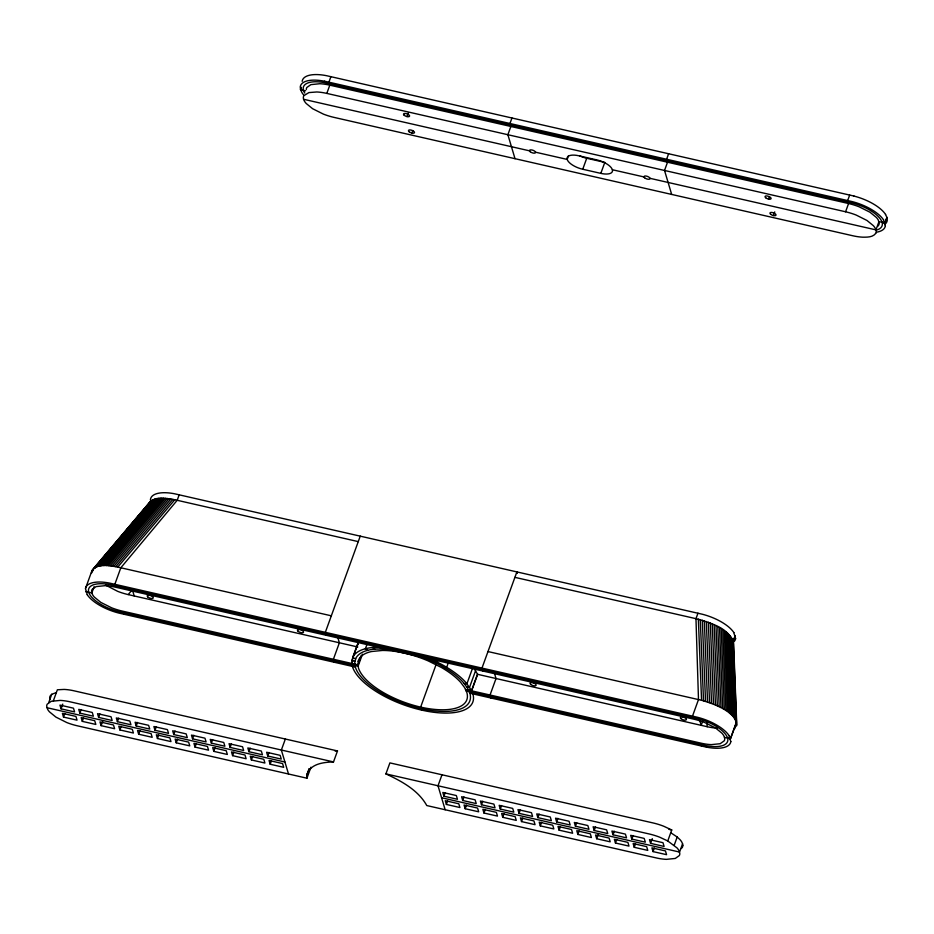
<?xml version="1.0" encoding="UTF-8"?>
<svg xmlns="http://www.w3.org/2000/svg" width="934" height="934" viewBox="0 0 934 934"><rect width="100%" height="100%" fill="white"/><g stroke="black" fill="none" stroke-linecap="round" stroke-linejoin="round"><path stroke-width="1.4" d="M85.519 588.805L87.259 594.654M91.462 573.231C93.972 562.268 109.652 565.677 117.766 567.078L331.337 615.81M150.502 500.414L150.537 499.492M514.914 577.352L698.352 619.219C711.486 623.282 731.567 628.932 733.388 644.799M730.773 741.503L729.034 735.653M735.548 638.447L733.809 632.587M734.614 728.789C742.927 713.179 712.338 703.442 701.562 700.29L487.992 651.558M885.269 225.806L883.517 219.945M53.378 700.78L57.371 689.782L64.166 689.42A31.289 12.819 19.9 0 1 74.16 690.845L337.501 750.936L333.508 761.922L70.167 701.831A31.289 12.819 19.9 0 0 60.185 700.407L51.23 701.317L47.214 704.178A23.49 9.62 19.9 0 0 46.7 706.197L47.634 709.326A23.49 9.62 19.9 0 0 49.514 711.883L55.947 717.125L66.781 722.554A31.289 12.819 19.9 0 0 77.312 725.8L306.936 778.209L307.239 773.842L309.002 768.951M357.71 644.904L358.084 642.615M148.541 504.99C152.464 495.102 166.626 498.429 174.81 499.748L358.259 541.615M85.683 587.953L91.672 571.468M48.743 702.531L51.732 694.289L56.379 692.538M94.124 586.634L91.824 592.973L92.524 594.584A23.49 9.62 19.9 0 0 94.404 597.153L100.837 602.395L111.671 607.824A31.289 12.819 19.9 0 0 122.202 611.069L357.874 664.856L361.295 655.434M61.06 708.836L59.939 705.088L73.471 708.17L74.592 711.918L61.06 708.836L62.765 704.119M63.512 717.079L62.403 713.331L75.934 716.413L77.043 720.161L63.512 717.079L64.796 713.541M301.32 87.352L300.526 89.547L302.009 92.711A32.305 13.228 19.9 0 0 303.562 94.836M301.378 87.551L300.585 89.746L305.57 90.796M79.845 713.121L78.725 709.373L92.256 712.467L93.377 716.203L79.845 713.121L81.13 709.583M82.297 721.363L81.188 717.616L94.719 720.698L95.828 724.445L82.297 721.363L83.581 717.826M179.188 494.798L177.191 500.297L120.825 567.779L114.847 584.264L115.291 585.758M330.905 76.658L328.908 82.157L329.352 83.651M98.63 717.405L97.521 713.658L111.053 716.752L112.162 720.499L98.63 717.405L99.915 713.868M875.695 233.407C872.811 237.388 867.126 237.189 862.724 237.178A31.289 12.819 19.9 0 1 852.73 235.742L333.952 117.369A31.289 12.819 19.9 0 1 323.421 114.123L312.586 108.694L306.154 103.44A23.373 9.573 19.9 0 1 303.842 95.688L308.909 92.583L316.824 91.976A31.289 12.819 19.9 0 1 326.807 93.4L329.807 85.157L848.574 203.53A31.289 12.819 19.9 0 1 859.105 206.788L869.951 212.216L876.384 217.459A23.49 9.62 19.9 0 1 878.264 220.015L879.198 223.144A23.49 9.62 19.9 0 1 878.684 225.164L877.773 226.308M101.094 725.648L99.973 721.9L113.504 724.994L114.625 728.73L101.094 725.648L102.798 720.931M117.415 721.69L116.306 717.942L129.838 721.036L130.947 724.784L117.415 721.69L118.7 718.164M119.879 729.933L118.758 726.185L132.289 729.279L133.41 733.027L119.879 729.933L121.163 726.395M136.201 725.975L135.091 722.239L148.623 725.321L149.744 729.069L136.201 725.975L137.485 722.449M138.664 734.217L137.543 730.47L151.075 733.564L152.195 737.311L138.664 734.217L139.948 730.692M154.997 730.271L153.877 726.524L167.408 729.606L168.529 733.353L154.997 730.271L156.27 726.734M157.449 738.502L156.328 734.766L169.86 737.848L170.98 741.596L157.449 738.502L158.733 734.976M173.782 734.556L172.662 730.808L186.193 733.902L187.314 737.638L173.782 734.556L175.067 731.018M176.234 742.799L175.125 739.051L188.656 742.133L189.765 745.881L176.234 742.799L177.518 739.261M407.014 116.587L408.333 112.921M411.917 133.072L412.805 130.62M192.567 738.841L191.447 735.093L204.978 738.187L206.099 741.935L192.567 738.841L193.852 735.303M195.019 747.083L193.91 743.336L207.441 746.429L208.551 750.165L195.019 747.083L196.303 743.546M211.353 743.125L210.232 739.378L223.775 742.472L224.884 746.219L211.353 743.125L212.637 739.6M213.816 751.368L212.695 747.62L226.226 750.714L227.347 754.462L213.816 751.368L215.089 747.83M230.138 747.41L229.028 743.674L242.56 746.756L243.669 750.504L230.138 747.41L231.422 743.884M232.601 755.653L231.48 751.905L245.012 754.999L246.132 758.747L232.601 755.653L233.874 752.127M248.923 751.707L247.814 747.959L261.345 751.041L262.454 754.789L248.923 751.707L250.207 748.169M251.386 759.937L250.265 756.201L263.797 759.284L264.917 763.031L251.386 759.937L252.67 756.412M267.719 755.991L266.599 752.244L280.13 755.337L281.251 759.073L267.719 755.991L268.992 752.454M270.171 764.234L269.05 760.486L282.582 763.568L283.702 767.316L270.171 764.234L271.455 760.696M285.349 739.039L281.356 750.025L288.501 773.994M360.255 536.116L325.347 632.295L326.246 635.295M511.96 117.976L509.976 123.475L510.863 126.475L507.874 134.718L515.019 158.687M307.017 775.127L309.236 769.021M306.854 776.131L309.516 768.799M306.936 778.209L310.917 767.211M358.189 642.44L352.667 657.653L355.667 658.762M357.874 643.9L351.884 660.396L354.92 661.389M352.713 660.747L351.791 663.467L352.935 656.964A64.096 26.257 19.9 0 1 363.688 649.223L365.381 648.78A47.856 19.602 19.9 0 1 372.701 647.507L385.053 647.379L386.384 649.013L374.697 649.142A45.439 18.61 19.9 0 0 367.739 650.344L366.14 650.776A60.885 24.938 19.9 0 0 355.924 658.131L354.768 662.334L355.375 667.074A60.885 24.938 19.9 0 0 421.094 708.602L421.678 710.132L426.768 711.183A64.096 26.257 19.9 0 0 472.861 693.88M362.462 654.174L358.072 666.292L120.323 612.039M367.214 643.701L365.381 648.78L367.739 650.344M568.502 155.756L567.183 159.422A14.419 5.908 19.9 0 0 582.746 169.252L600.819 173.374A14.419 5.908 19.9 0 0 612.365 169.731L643.993 176.946M582.746 169.252L586.727 158.266L604.812 162.388L600.819 173.374M385.905 773.889L389.898 762.891L653.181 822.971A31.289 12.819 19.9 0 1 663.712 826.228L671.744 829.976L667.752 840.974L676.998 847.885A23.49 9.62 19.9 0 1 678.878 850.454L679.812 853.583A23.49 9.62 19.9 0 1 679.298 855.591L675.282 858.451L666.327 859.362A31.289 12.819 19.9 0 1 656.345 857.937L426.78 805.552C418.128 790.012 401.468 781.151 385.905 773.889L649.2 833.969A31.289 12.819 19.9 0 1 659.731 837.214L667.752 840.974M436.283 664.027L420.65 707.108L421.678 710.132M438.396 659.754L436.236 663.187L422.752 657.314L423.23 656.1L437.474 662.288A47.856 19.602 19.9 0 1 446.686 667.331L448.904 668.674A64.096 26.257 19.9 0 1 466.183 682.812L471.647 690.81L477.624 674.325L474.484 669.176M448.518 662.264L446.686 667.331L444.981 667.973A45.439 18.61 19.9 0 0 436.236 663.187M472.452 668.51L466.93 683.735L464.198 683.525M475.558 670.752L469.568 687.249L466.731 686.899M477.519 674.114L471.53 690.6L468.599 690.121M441.992 774.776L438.011 785.774L445.156 809.743M668.616 153.725L666.619 159.224L667.518 162.212L664.529 170.467L671.674 194.435M443.919 796.2L442.809 792.452L456.341 795.546L457.462 799.282L443.919 796.2L445.203 792.662M446.382 804.443L445.261 800.695L458.792 803.777L459.913 807.525L446.382 804.443L447.666 800.905M462.715 800.485L461.594 796.737L475.126 799.831L476.247 803.579L462.715 800.485L463.988 796.947M465.167 808.727L464.046 804.98L477.578 808.073L478.698 811.809L465.167 808.727L466.451 805.19M481.5 804.769L480.38 801.022L493.911 804.116L495.032 807.863L481.5 804.769L482.785 801.244M483.952 813.012L482.843 809.264L496.374 812.358L497.483 816.106L483.952 813.012L485.236 809.474M500.285 809.054L499.165 805.318L512.696 808.4L513.817 812.148L500.285 809.054L501.57 805.528M502.737 817.297L501.628 813.549L515.159 816.643L516.269 820.391L502.737 817.297L504.021 813.771M519.071 813.351L517.95 809.603L531.493 812.685L532.602 816.433L519.071 813.351L520.355 809.813M521.534 821.581L520.413 817.845L533.944 820.928L535.065 824.675L521.534 821.581L522.807 818.056M537.856 817.635L536.746 813.888L550.278 816.981L551.387 820.717L537.856 817.635L539.14 814.098M540.319 825.878L539.198 822.13L552.73 825.212L553.85 828.96L540.319 825.878L541.592 822.34M768.519 199.082L769.406 196.63M773.434 215.556L774.753 211.89M556.641 821.92L555.532 818.172L569.063 821.266L570.172 825.014L556.641 821.92L557.925 818.382M559.104 830.163L557.983 826.415L571.515 829.509L572.635 833.245L559.104 830.163L560.388 826.625M575.437 826.205L574.317 822.457L587.848 825.551L588.969 829.299L575.437 826.205L576.71 822.679M577.889 834.447L576.768 830.7L590.3 833.793L591.42 837.541L577.889 834.447L579.173 830.91M594.222 830.489L593.102 826.753L606.633 829.836L607.754 833.583L594.222 830.489L595.507 826.964M596.674 838.732L595.553 834.984L609.096 838.078L610.206 841.826L596.674 838.732L598.39 834.027M613.008 834.786L611.887 831.038L625.418 834.12L626.539 837.868L613.008 834.786L614.292 831.248M697.967 613.183L695.97 618.67L698.492 699.589L692.514 716.086L692.958 717.581M849.683 195.043L847.687 200.541L848.13 202.036M615.459 843.017L614.35 839.281L627.881 842.363L628.991 846.111L615.459 843.017L616.744 839.491M326.807 93.4L845.585 211.773L848.574 203.53M631.793 839.071L630.672 835.323L644.203 838.405L645.324 842.153L631.793 839.071L633.077 835.533M634.244 847.313L633.135 843.565L646.667 846.648L647.776 850.395L634.244 847.313L635.529 843.776M650.578 843.355L649.469 839.608L663 842.701L664.109 846.438L650.578 843.355L652.294 838.639M653.041 851.598L651.92 847.85L665.452 850.932L666.572 854.68L653.041 851.598L654.314 848.06M702.963 720.453L701.189 725.344L699.403 719.343M735.221 635.552L733.237 641.051L736.494 722.321L730.516 738.806L724.469 737.335L723.768 735.712A23.49 9.62 19.9 0 0 721.889 733.155L715.456 727.913L704.621 722.484A31.289 12.819 19.9 0 0 694.09 719.238L115.057 587.101A31.289 12.819 19.9 0 0 105.075 585.676L96.12 586.587L92.104 589.447A23.49 9.62 19.9 0 0 91.567 591.397M885.514 214.458L886.938 217.412L884.942 222.911L878.952 221.638L875.964 229.881L650.017 178.324M733.295 641.249L735.28 635.75M886.938 217.412L885 223.109L881.965 222.327M674.196 845.258L677.185 837.004L670.752 832.731M677.185 837.004L679.999 839.643A23.49 9.62 19.9 0 1 681.867 842.199L682.567 843.822L679.578 852.065L441.584 797.753M736.436 722.122L730.458 738.607L727.481 738.023M307.239 773.842C311.01 763.51 324.04 762.226 333.508 761.922M682.287 847.348L681.376 848.492M92.396 569.903L150 501.873M91.964 570.662L150.689 501.219M94.451 567.954L151.495 500.624M96.342 565.946L98.21 563.739M101.024 560.423L102.892 558.217M106.628 553.804L108.496 551.597M111.309 548.281L113.177 546.075M116.913 541.662L118.793 539.455M121.595 536.151L124.397 532.835M127.211 529.52L129.079 527.313M131.881 524.009L134.683 520.693M137.496 517.389L139.364 515.171M142.166 511.867L144.968 508.551M95.373 567.417L152.429 500.099M91.497 572.32L93.365 570.114M95.245 567.907L98.981 563.482M100.849 561.276L103.651 557.972M105.53 555.765L109.266 551.352M111.134 549.134L113.948 545.83M115.816 543.623L117.684 541.416M96.412 566.95L153.468 499.632M97.568 566.553L154.612 499.223M98.829 566.214L155.873 498.884M100.183 565.946L157.227 498.616M101.643 565.747L158.687 498.417M103.184 565.607L160.228 498.289M104.795 565.549L161.851 498.231M106.499 565.56L163.543 498.242M108.262 565.642L165.306 498.324M110.084 565.794L167.128 498.476M111.963 566.016L169.007 498.698M113.878 566.308L170.922 498.978M115.828 566.658L172.883 499.34M117.766 567.078L174.81 499.748M105.519 585.046L117.661 591.339A31.289 12.819 19.9 0 0 128.191 594.584L130.994 591.28M51.732 694.289L50.203 695.935A23.49 9.62 19.9 0 0 49.689 697.943L49.934 699.461M335.084 751.018L337.501 750.936M85.835 591.701L91.824 592.973L91.59 591.456M324.588 81.2L852.018 201.557A32.305 13.228 19.9 0 1 883.599 219.957M706.443 747.153L469.849 693.191A60.885 24.938 19.9 0 1 421.094 708.602M303.585 99.273L529.52 150.829M535.544 152.195L567.183 159.422A14.419 5.908 19.9 0 1 578.73 155.768L596.803 159.889A14.419 5.908 19.9 0 1 612.365 169.731M128.191 594.584L357.78 646.982M477.624 674.325L707.213 726.71A31.289 12.819 19.9 0 0 717.207 728.146M465.564 689.432L701.236 743.207A31.289 12.819 19.9 0 0 711.218 744.631L720.172 743.721L724.189 740.86A23.49 9.62 19.9 0 0 724.726 738.911L724.469 737.335M466.264 690.985L704.014 745.239M355.375 667.074L118.758 613.054A32.305 13.228 19.9 0 1 87.189 594.654M668.907 829.334L671.744 829.976M46.934 707.703L284.928 762.016M854.015 196.058L326.585 75.701A32.305 13.228 19.9 0 0 302.172 81.34M421.409 710.074L416.26 708.789A64.096 26.257 19.9 0 1 352.363 666.386M303.562 90.341L300.526 89.547L300.258 86.85A32.305 13.228 19.9 0 1 324.612 81.246M85.776 591.502L88.812 592.284M351.791 663.28L354.838 664.156M444.981 667.973L447.082 669.246A60.885 24.938 19.9 0 1 463.498 682.672L467.502 688.054L469.849 693.191M372.701 647.507L374.697 649.142M701.002 744.55L701.446 746.044M517.354 573.359L516.899 571.865L482.002 668.043L482.901 671.044M494.238 672.527L496.024 678.528L490.046 695.013L490.934 698.013M404.13 651.675L404.574 653.17M337.945 637.98L339.381 642.779L333.391 659.264L334.29 662.264M132.78 591.164L134.216 595.962M123.335 612.727L123.778 614.222M886.996 217.61L887.265 220.307A32.305 13.228 19.9 0 1 885.14 224.09M682.567 843.822L682.801 845.328M733.587 643.024L736.763 725.018M736.471 722.974L736.587 725.87M733.657 660.081L733.996 668.767M734.568 683.244L734.918 691.931M735.548 707.855L735.887 716.541M732.443 639.16L735.642 720.231M731.812 638.085L735.011 719.157M731.065 637.023L734.276 718.106M730.213 635.961L733.412 717.032M729.232 634.875L732.431 715.946M728.135 633.789L731.345 714.872M726.944 632.715L730.143 713.786M725.636 631.641L728.835 712.712M724.235 630.578L727.434 711.65M722.741 629.528L725.94 710.599M721.165 628.5L724.364 709.583M719.507 627.508L722.706 708.579M717.779 626.527L720.978 707.598M715.981 625.593L719.192 706.664M714.136 624.683L717.335 705.754M712.233 623.819L715.444 704.89M710.307 623.001L713.506 704.073M708.334 622.231L711.533 703.302M706.337 621.519L709.548 702.59M704.329 620.853L707.54 701.924M707.038 722.367L707.213 726.71M702.321 620.246L705.52 701.317M700.302 619.697L703.512 700.769M698.352 619.219L701.562 700.29M304.799 93.073A29.071 11.908 19.9 0 1 303.422 90.306A29.071 11.908 19.9 0 1 327.04 83.184L850.465 202.573A29.071 11.908 19.9 0 1 882.105 222.35A29.071 11.908 19.9 0 1 876.757 230.021M306.329 89.512A23.49 9.62 19.9 0 1 306.842 87.492L310.87 84.644L319.813 83.721A31.289 12.819 19.9 0 1 329.807 85.157M875.707 233.453A23.373 9.573 19.9 0 0 873.395 225.701L866.962 220.459L856.116 215.03A31.289 12.819 19.9 0 0 845.585 211.785M854.026 196.093A32.305 13.228 19.9 0 1 885.584 214.458M885.35 225.83A32.305 13.228 19.9 0 1 876.582 232.181M586.727 158.266A14.419 5.908 19.9 0 1 579.687 155.815M120.299 611.98A29.071 11.908 19.9 0 1 88.683 592.261A29.071 11.908 19.9 0 1 112.29 585.128L695.97 718.269A29.071 11.908 19.9 0 1 727.609 738.047A29.071 11.908 19.9 0 1 704.002 745.18M729.104 735.653A32.305 13.228 19.9 0 0 697.535 717.289L109.85 583.155A32.305 13.228 19.9 0 0 85.438 588.782M730.855 741.526A32.305 13.228 19.9 0 1 706.431 747.118M733.879 632.598A32.305 13.228 19.9 0 0 702.31 614.233L174.868 493.841A32.305 13.228 19.9 0 0 150.467 499.468M735.63 638.471A32.305 13.228 19.9 0 1 733.423 642.23M682.824 845.398A23.49 9.62 19.9 0 1 682.31 847.418M358.154 661.202L358.387 667.763A57.686 23.63 19.9 0 0 420.65 707.108A57.686 23.63 19.9 0 0 466.837 692.514L464.618 687.634L460.824 682.544A57.686 23.63 19.9 0 0 441.315 667.436L428.239 660.922A57.686 23.63 19.9 0 0 382.415 650.461L371.592 651.523A57.686 23.63 19.9 0 0 358.901 659.287L358.154 661.202M404.177 115.244A3.199 1.308 19.9 0 0 409.396 116.435A3.199 1.308 19.9 0 0 406.115 113.586A3.199 1.308 19.9 0 0 404.177 115.244M409.092 131.717A3.199 1.308 19.9 0 0 414.311 132.908A3.199 1.308 19.9 0 0 411.03 130.071A3.199 1.308 19.9 0 0 409.092 131.717M765.682 197.739A3.199 1.308 19.9 0 0 770.9 198.93A3.199 1.308 19.9 0 0 767.62 196.082A3.199 1.308 19.9 0 0 765.682 197.739M770.597 214.213A3.199 1.308 19.9 0 0 775.815 215.404A3.199 1.308 19.9 0 0 772.535 212.567A3.199 1.308 19.9 0 0 770.597 214.213M530.15 151.67A3.199 1.308 19.9 0 0 535.369 152.861A3.199 1.308 19.9 0 0 532.088 150.012A3.199 1.308 19.9 0 0 530.15 151.67M644.623 177.787A3.199 1.308 19.9 0 0 649.842 178.978A3.199 1.308 19.9 0 0 646.561 176.141A3.199 1.308 19.9 0 0 644.623 177.787M147.852 596.989A3.199 1.308 19.9 0 0 153.071 598.18A3.199 1.308 19.9 0 0 149.79 595.343A3.199 1.308 19.9 0 0 147.852 596.989M681.003 718.655A3.199 1.308 19.9 0 0 686.221 719.845A3.199 1.308 19.9 0 0 682.952 717.008A3.199 1.308 19.9 0 0 681.003 718.655M530.71 684.365A3.199 1.308 19.9 0 0 535.929 685.556A3.199 1.308 19.9 0 0 532.649 682.707A3.199 1.308 19.9 0 0 530.71 684.365M298.133 631.279A3.199 1.308 19.9 0 0 303.352 632.47A3.199 1.308 19.9 0 0 300.083 629.621A3.199 1.308 19.9 0 0 298.133 631.279"/></g></svg>
